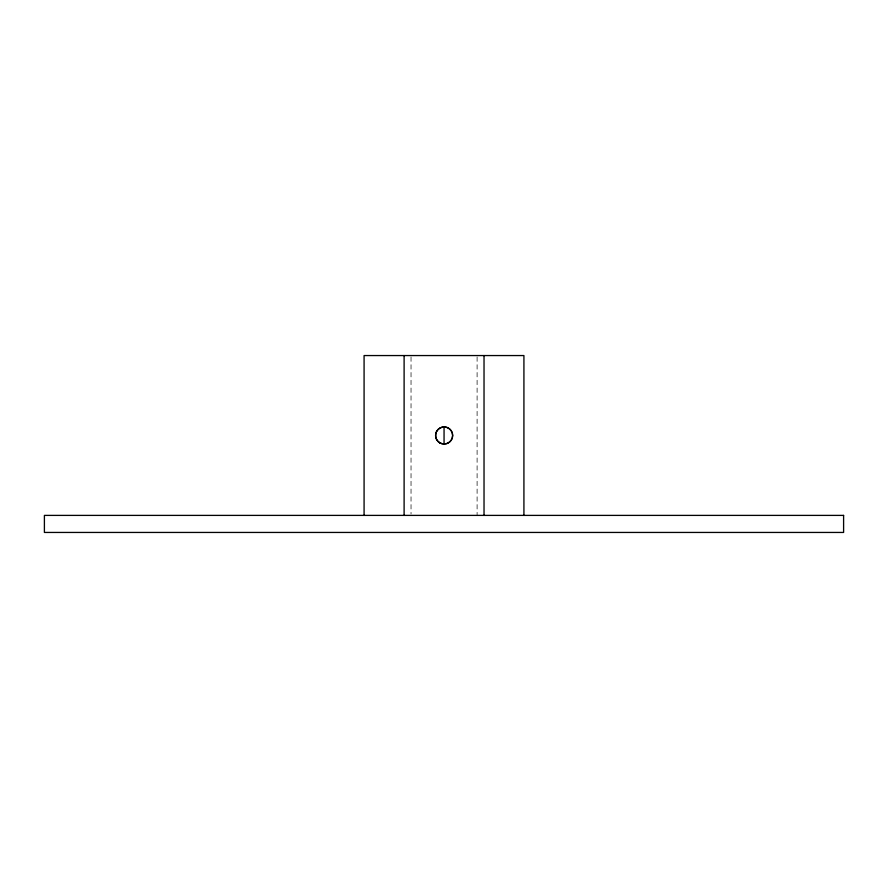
<?xml version="1.0" encoding="UTF-8"?>
<svg xmlns="http://www.w3.org/2000/svg" width="888" height="888" viewBox="0 0 888 888"><rect width="100%" height="100%" fill="white"/><g stroke="black" fill="none" stroke-linecap="round" stroke-linejoin="round"><path stroke-width="0.67" stroke-dasharray="4.44 3.33" d="M477.1 356.932L477.1 515.395M411.033 356.932L411.033 514.019"/><path stroke-width="1.33" d="M444.056 426.95L441.891 427.239A8.525 8.525 0 0 0 441.891 443.711L446.309 443.711A8.525 8.525 0 0 0 446.309 427.239L444.056 426.95L444.056 444M523.92 515.395L523.92 355.555L364.08 355.555L364.08 515.395M484.027 355.555L484.027 515.395M404.107 355.555L404.107 515.395M843.6 515.395L44.4 515.395L44.4 532.445L843.6 532.445L843.6 515.395M439.882 442.857A8.525 8.525 0 0 0 452.669 435.475A8.525 8.525 0 0 0 439.882 428.094A8.525 8.525 0 0 0 439.882 442.857"/></g></svg>
